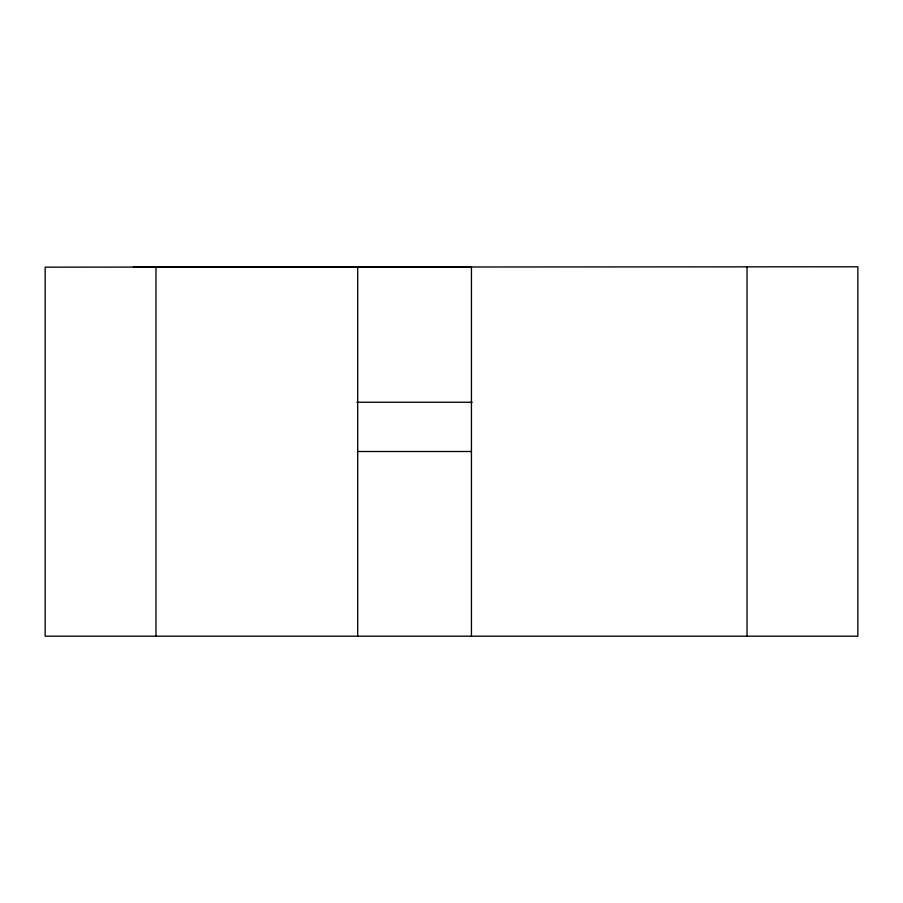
<?xml version="1.0" encoding="UTF-8"?>
<svg xmlns="http://www.w3.org/2000/svg" width="903" height="903" viewBox="0 0 903 903"><rect width="100%" height="100%" fill="white"/><g stroke="black" fill="none" stroke-linecap="round" stroke-linejoin="round"><path stroke-width="1.35" d="M133.452 267.164L857.85 266.791L857.85 636.209L45.15 636.197L45.15 267.164L471.434 266.791L471.434 636.209M356.933 402.241L472.179 402.241M357.644 451.5L471.468 451.5M747.029 266.791L747.029 636.209M357.69 267.175L357.69 636.209M155.971 267.164L155.971 636.197"/></g></svg>
